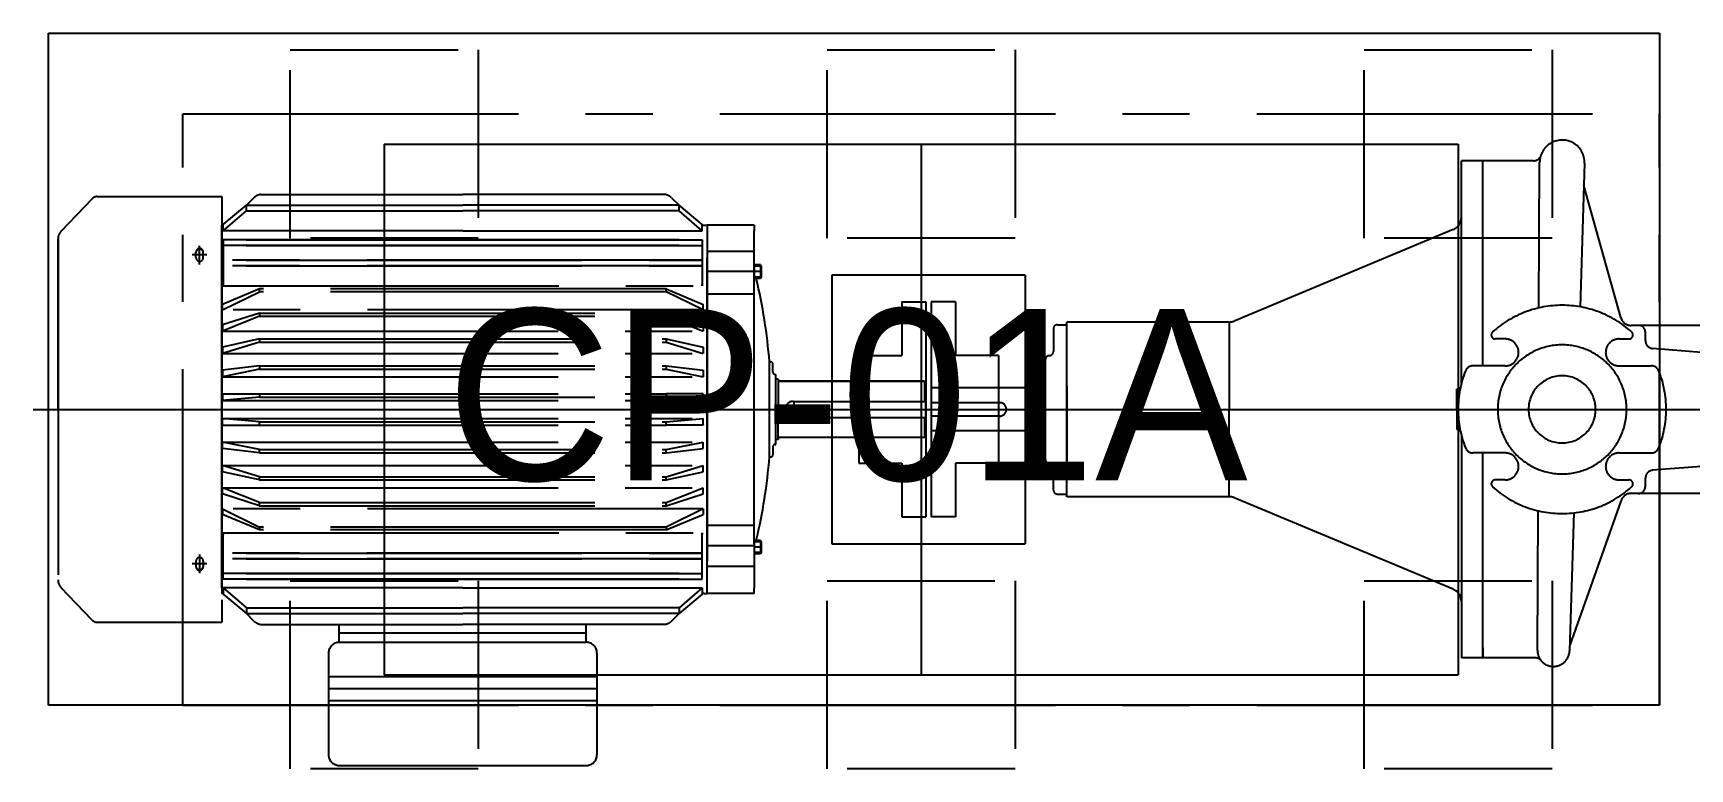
# Model space of a CAD drawing. Header units: millimetres. Extents: x 10462777 to 22643323, y 453826 to 1389191.
# Drawn here: x 11240220 to 11241454, y 622101 to 622649 of the extents above; entities that cross this region are included whole.
import ezdxf

# ---------------------------------------------------------------- set-up
doc = ezdxf.new("R2010")
doc.units = ezdxf.units.MM
doc.header["$LTSCALE"] = 200
doc.header["$MEASUREMENT"] = 0
doc.linetypes.add('CENTER', pattern=[2, 1.25, -0.25, 0.25, -0.25])
doc.layers.get('0').update_dxf_attribs({"linetype": 'CONTINUOUS'})
doc.layers.add('1', color=1, linetype='CENTER')
doc.styles.get("Standard").update_dxf_attribs({"font": 'SYMBOL'})

msp = doc.modelspace()

# ---------------------------------------------------------------- linework, layer by layer
at = {"color": 7}
for p, q in [((11240231.32522, 622648.70034), (11241431.32522, 622648.70034)), ((11240231.32522, 622148.70034), (11240231.32522, 622648.70034)), ((11241431.32522, 622648.70034), (11241431.32522, 622148.70034)), ((11241431.32522, 622148.70034), (11240231.32522, 622148.70034))]:
    msp.add_line(p, q, dxfattribs=at)
for p, q in [((11240481.32522, 622566.20034), (11241281.32522, 622566.20034)), ((11240481.32522, 622566.20034), (11240481.32522, 622171.20034)), ((11240881.32522, 622566.20034), (11240881.32522, 622171.20034)), ((11241281.32522, 622566.20034), (11241281.32522, 622171.20034)), ((11240219.78839, 622368.70034), (11241533.54587, 622368.70034)), ((11240318.74008, 622368.70034), (11241452.62831, 622368.70034)), ((11240481.32522, 622171.20034), (11241281.32522, 622171.20034))]:
    msp.add_line(p, q)
at = {"layer": '1', "ltscale": 0.5}
for p, q in [((11240411.32522, 622636.20034), (11240551.32522, 622636.20034)), ((11240411.32522, 622496.20034), (11240411.32522, 622636.20034)), ((11240551.32522, 622636.20034), (11240551.32522, 622496.20034)), ((11240811.32522, 622636.20034), (11240951.32522, 622636.20034)), ((11240811.32522, 622496.20034), (11240811.32522, 622636.20034)), ((11240951.32522, 622636.20034), (11240951.32522, 622496.20034)), ((11241211.32522, 622636.20034), (11241351.32522, 622636.20034)), ((11241211.32522, 622496.20034), (11241211.32522, 622636.20034)), ((11241351.32522, 622636.20034), (11241351.32522, 622496.20034)), ((11240551.32522, 622496.20034), (11240411.32522, 622496.20034)), ((11240951.32522, 622496.20034), (11240811.32522, 622496.20034)), ((11241351.32522, 622496.20034), (11241211.32522, 622496.20034)), ((11240411.32522, 622241.20034), (11240551.32522, 622241.20034)), ((11240411.32522, 622101.20034), (11240411.32522, 622241.20034)), ((11240551.32522, 622241.20034), (11240551.32522, 622101.20034)), ((11240811.32522, 622241.20034), (11240951.32522, 622241.20034)), ((11240811.32522, 622101.20034), (11240811.32522, 622241.20034)), ((11240951.32522, 622241.20034), (11240951.32522, 622101.20034)), ((11241211.32522, 622241.20034), (11241351.32522, 622241.20034)), ((11241211.32522, 622101.20034), (11241211.32522, 622241.20034)), ((11241351.32522, 622241.20034), (11241351.32522, 622101.20034)), ((11240551.32522, 622101.20034), (11240411.32522, 622101.20034)), ((11240951.32522, 622101.20034), (11240811.32522, 622101.20034)), ((11241351.32522, 622101.20034), (11241211.32522, 622101.20034))]:
    msp.add_line(p, q, dxfattribs=at)
at = {"layer": '1'}
for p, q in [((11240331.32522, 622588.70034), (11241431.32522, 622588.70034)), ((11240331.32522, 622148.70034), (11240331.32522, 622588.70034)), ((11241431.32522, 622148.70034), (11241431.32522, 622588.70034)), ((11240331.32522, 622148.70034), (11241431.32522, 622148.70034))]:
    msp.add_line(p, q, dxfattribs=at)
at = {"layer": '1', "color": 4}
for p, q in [((11241299.82522, 622553.70034), (11241283.82522, 622553.70034)), ((11241283.82522, 622538.70034), (11241283.82522, 622553.70034)), ((11241299.82522, 622546.20034), (11241299.82522, 622553.70034)), ((11241299.82522, 622401.12675), (11241299.82522, 622553.70034)), ((11241337.42102, 622553.70034), (11241299.82522, 622553.70034)), ((11241341.5739, 622444.2559), (11241342.07684, 622552.48929)), ((11241375.56664, 622551.92673), (11241372.27233, 622445.02482)), ((11241283.82522, 622388.22597), (11241283.82522, 622538.70034)), ((11240263.72942, 622525.50019), (11240240.53293, 622501.16496)), ((11240267.34862, 622527.05034), (11240360.32522, 622527.05034)), ((11240360.32522, 622527.05034), (11240360.32522, 622210.35034)), ((11240360.32522, 622527.05034), (11240360.32522, 622210.35034)), ((11240384.25175, 622526.2453), (11240378.63849, 622520.65705)), ((11240389.26147, 622528.70385), (11240539.82522, 622528.70385)), ((11240690.38898, 622528.70385), (11240539.82522, 622528.70385)), ((11240695.3987, 622526.2453), (11240701.01196, 622520.65705)), ((11241402.49846, 622437.04995), (11241375.05681, 622535.38251)), ((11240361.39395, 622506.20703), (11240378.63849, 622520.70984)), ((11240361.39395, 622501.56756), (11240378.63849, 622516.47127)), ((11240378.63849, 622520.70984), (11240539.85328, 622520.70984)), ((11240378.63849, 622516.47127), (11240378.63849, 622520.70984)), ((11240378.63849, 622516.47127), (11240539.85328, 622516.47127)), ((11240701.01196, 622520.70984), (11240539.79717, 622520.70984)), ((11240701.01196, 622516.47127), (11240539.79717, 622516.47127)), ((11240718.2565, 622506.20703), (11240701.01196, 622520.70984)), ((11240701.01196, 622516.47127), (11240701.01196, 622520.70984)), ((11240718.2565, 622501.56756), (11240701.01196, 622516.47127)), ((11240360.32522, 622505.70034), (11240360.32522, 622235.79612)), ((11240360.32522, 622505.70034), (11240360.32522, 622235.79612)), ((11240360.32522, 622235.79612), (11240360.32522, 622505.70034)), ((11240360.32522, 622375.70034), (11240360.32522, 622505.70034)), ((11240361.39395, 622501.56756), (11240361.39395, 622506.20703)), ((11240361.39395, 622501.56756), (11240361.39395, 622506.20703)), ((11240539.85328, 622501.56756), (11240361.39395, 622501.56756)), ((11240539.79717, 622501.56756), (11240718.2565, 622501.56756)), ((11240718.2565, 622501.56756), (11240718.2565, 622506.20703)), ((11240718.2565, 622501.56756), (11240718.2565, 622506.20703)), ((11240719.58691, 622505.70034), (11240721.82522, 622505.70034)), ((11240721.82522, 622505.70034), (11240721.82522, 622235.29612)), ((11240721.82522, 622231.70034), (11240721.82522, 622505.7003)), ((11240736.60048, 622505.7003), (11240721.82522, 622505.7003)), ((11240756.82522, 622505.7003), (11240736.60048, 622505.7003)), ((11240756.82522, 622505.7003), (11240756.82522, 622501.40034)), ((11240756.82522, 622495.50087), (11240756.82522, 622501.75667)), ((11241277.67834, 622502.56173), (11241114.61075, 622434.47248)), ((11240238.32365, 622495.64521), (11240238.32365, 622241.75548)), ((11240238.32365, 622369.32534), (11240238.32365, 622495.64521)), ((11240343.82522, 622476.6565), (11240343.82522, 622490.46074)), ((11240361.36589, 622494.98192), (11240361.36589, 622460.59409)), ((11240539.82522, 622494.98192), (11240361.36589, 622494.98192)), ((11240539.82522, 622494.98192), (11240361.36589, 622494.98192)), ((11240539.82522, 622490.74335), (11240361.36589, 622490.74335)), ((11240539.82522, 622490.74335), (11240361.36589, 622490.74335)), ((11240378.61043, 622494.98192), (11240539.82522, 622494.98192)), ((11240378.61043, 622494.98192), (11240539.82522, 622494.98192)), ((11240378.61043, 622490.74335), (11240539.82522, 622490.74335)), ((11240378.61043, 622490.74335), (11240539.82522, 622490.74335)), ((11240539.82522, 622494.98192), (11240718.28456, 622494.98192)), ((11240701.04002, 622494.98192), (11240539.82522, 622494.98192)), ((11240539.82522, 622490.74335), (11240718.28456, 622490.74335)), ((11240701.04002, 622490.74335), (11240539.82522, 622490.74335)), ((11240718.28456, 622494.98192), (11240718.28456, 622460.59409)), ((11240756.82522, 622468.70034), (11240756.82522, 622495.50087)), ((11240349.26961, 622483.70034), (11240338.38084, 622483.70034)), ((11240341.07522, 622481.70034), (11240341.07522, 622485.70034)), ((11240346.57522, 622481.70034), (11240346.57522, 622485.70034)), ((11240361.36589, 622485.74306), (11240361.36589, 622484.5594)), ((11240361.36589, 622485.74306), (11240361.36589, 622484.5594)), ((11240718.28456, 622479.82048), (11240361.36589, 622479.82048)), ((11240718.28456, 622475.58191), (11240361.36589, 622475.58191)), ((11240378.61043, 622479.82048), (11240718.28456, 622479.82048)), ((11240378.61043, 622475.58191), (11240718.28456, 622475.58191)), ((11240718.28456, 622485.74306), (11240718.28456, 622484.5594)), ((11240756.82522, 622486.23083), (11240721.80277, 622486.23083)), ((11240761.72336, 622476.23083), (11240756.82522, 622476.23083)), ((11240756.82522, 622476.23083), (11240756.82522, 622466.23083)), ((11240762.22336, 622475.23083), (11240761.72336, 622476.23083)), ((11240761.72336, 622476.23083), (11240761.72336, 622466.23083)), ((11240761.72336, 622471.23083), (11240721.80277, 622471.23083)), ((11240762.22336, 622475.23083), (11240756.82522, 622475.23083)), ((11240762.22336, 622471.23083), (11240756.82522, 622471.23083)), ((11240756.82522, 622268.70034), (11240756.82522, 622468.70034)), ((11240762.22336, 622467.23083), (11240756.82522, 622467.23083)), ((11240761.72336, 622466.23083), (11240756.82522, 622466.23083)), ((11240762.22336, 622467.23083), (11240761.72336, 622466.23083)), ((11240761.72336, 622467.23083), (11240762.22336, 622467.23083)), ((11240762.22336, 622475.23083), (11240762.22336, 622467.23083)), ((11240814.82522, 622468.70034), (11240814.82522, 622268.70034)), ((11240958.82522, 622468.70034), (11240814.82522, 622468.70034)), ((11240958.82522, 622468.70034), (11240958.82522, 622268.70034)), ((11240388.32522, 622458.37637), (11240360.82522, 622446.87947)), ((11240360.82522, 622442.72212), (11240388.32522, 622456.25923)), ((11240361.36589, 622460.59409), (11240361.36589, 622461.81206)), ((11240361.36589, 622460.6782), (11240718.28456, 622460.6782)), ((11240691.32522, 622458.37637), (11240388.32522, 622458.37637)), ((11240388.32522, 622456.25923), (11240388.32522, 622458.37637)), ((11240691.32522, 622456.25923), (11240388.32522, 622456.25923)), ((11240691.32522, 622458.37637), (11240718.82522, 622446.87947)), ((11240691.32522, 622456.25923), (11240691.32522, 622458.37637)), ((11240718.82522, 622442.72212), (11240691.32522, 622456.25923)), ((11240718.28456, 622460.59409), (11240718.28456, 622461.81206)), ((11240756.82522, 622454.56219), (11240721.79036, 622454.56219)), ((11240360.82522, 622442.72212), (11240360.82522, 622446.87947)), ((11240718.82522, 622442.72212), (11240360.82522, 622442.72212)), ((11240388.32522, 622440.39041), (11240360.82522, 622431.52599)), ((11240388.32522, 622440.39041), (11240691.32522, 622440.39041)), ((11240388.32522, 622440.39041), (11240388.32522, 622438.10674)), ((11240691.32522, 622440.39041), (11240718.82522, 622431.52599)), ((11240691.32522, 622440.39041), (11240691.32522, 622438.10674)), ((11240718.82522, 622442.72212), (11240718.82522, 622446.87947)), ((11240866.82522, 622448.70034), (11240884.82522, 622448.70034)), ((11240866.82522, 622448.70034), (11240866.82522, 622408.70034)), ((11240884.82522, 622448.70034), (11240884.82522, 622288.70034)), ((11240906.82522, 622448.70034), (11240888.82522, 622448.70034)), ((11240888.82522, 622448.70034), (11240888.82522, 622288.70034)), ((11240906.82522, 622448.70034), (11240906.82522, 622408.70034)), ((11240388.32522, 622438.10674), (11240360.82522, 622427.04162)), ((11240360.82522, 622431.52599), (11240360.82522, 622427.04162)), ((11240360.82522, 622427.04162), (11240718.82522, 622427.04162)), ((11240388.32522, 622438.10674), (11240691.32522, 622438.10674)), ((11240691.32522, 622438.10674), (11240718.82522, 622427.04162)), ((11240718.82522, 622431.52599), (11240718.82522, 622427.04162)), ((11240979.82522, 622428.70034), (11240979.82522, 622411.70034)), ((11240982.82522, 622431.70034), (11240989.82522, 622431.70034)), ((11240989.82522, 622351.10888), (11240989.82522, 622433.70034)), ((11241110.75764, 622433.70034), (11240989.82522, 622433.70034)), ((11240989.82522, 622303.70034), (11240989.82522, 622431.70034)), ((11241110.75764, 622433.70034), (11241110.62719, 622303.70034)), ((11241465.32522, 622431.20034), (11241410.20403, 622431.20034)), ((11241420.82522, 622419.97017), (11241420.82522, 622426.20034)), ((11240388.32522, 622421.17782), (11240360.82522, 622415.09754)), ((11240388.32522, 622418.76669), (11240360.82522, 622410.36289)), ((11240360.82522, 622415.09754), (11240360.82522, 622410.36289)), ((11240388.32522, 622421.17782), (11240691.32522, 622421.17782)), ((11240388.32522, 622421.17782), (11240388.32522, 622418.76669)), ((11240388.32522, 622418.76669), (11240691.32522, 622418.76669)), ((11240691.32522, 622421.17782), (11240718.82522, 622415.09754)), ((11240691.32522, 622421.17782), (11240691.32522, 622418.76669)), ((11240691.32522, 622418.76669), (11240718.82522, 622410.36289)), ((11240718.82522, 622415.09754), (11240718.82522, 622410.36289)), ((11241316.39882, 622421.12675), (11241309.04407, 622421.12675)), ((11241401.25163, 622421.12675), (11241408.60638, 622421.12675)), ((11241462.7282, 622411.09995), (11241426.2282, 622413.99995)), ((11240360.82522, 622410.36289), (11240718.82522, 622410.36289)), ((11240768.36046, 622333.36747), (11240768.36046, 622404.03318)), ((11240768.50686, 622404.03318), (11240768.36046, 622404.03318)), ((11240768.50686, 622404.03318), (11240769.30884, 622404.03318)), ((11240770.90884, 622396.39276), (11240770.90884, 622402.43318)), ((11240834.82522, 622408.70034), (11240866.82522, 622408.70034)), ((11240834.82522, 622408.70034), (11240834.82522, 622328.70034)), ((11240938.82522, 622408.70034), (11240906.82522, 622408.70034)), ((11240938.82522, 622408.70034), (11240938.82522, 622328.70034)), ((11240973.82522, 622405.70034), (11240973.82522, 622331.70034)), ((11240976.82522, 622408.70034), (11240976.82522, 622408.70034)), ((11240388.32522, 622401.06732), (11240360.82522, 622397.87523)), ((11240388.32522, 622398.56999), (11240360.82522, 622392.97131)), ((11240360.82522, 622397.87523), (11240360.82522, 622392.97131)), ((11240360.82522, 622392.97131), (11240718.82522, 622392.97131)), ((11240360.82522, 622392.97131), (11240367.82522, 622392.97131)), ((11240388.32522, 622401.06732), (11240691.32522, 622401.06732)), ((11240388.32522, 622401.06732), (11240388.32522, 622398.56999)), ((11240388.32522, 622398.56999), (11240691.32522, 622398.56999)), ((11240691.32522, 622401.06732), (11240718.82522, 622397.87523)), ((11240691.32522, 622401.06732), (11240691.32522, 622398.56999)), ((11240691.32522, 622398.56999), (11240718.82522, 622392.97131)), ((11240718.82522, 622397.87523), (11240718.82522, 622392.97131)), ((11240772.50884, 622394.79276), (11240773.13283, 622394.79276)), ((11240773.13283, 622342.60789), (11240773.13283, 622394.79276)), ((11240774.82652, 622391.20031), (11240773.13283, 622391.20031)), ((11240774.82652, 622391.20031), (11240774.82652, 622378.95758)), ((11240774.82652, 622390.70031), (11240774.82652, 622391.20031)), ((11240774.82652, 622390.70031), (11240774.82652, 622391.20031)), ((11240774.82652, 622390.70031), (11240774.82652, 622368.70033)), ((11240774.82652, 622390.70031), (11240774.82652, 622368.70033)), ((11240775.82652, 622389.70031), (11240882.99522, 622389.70034)), ((11240883.82522, 622389.70034), (11240775.82652, 622389.70031)), ((11240883.01522, 622389.70034), (11240883.82522, 622389.70034)), ((11240883.82522, 622389.70034), (11240883.82522, 622374.70034)), ((11240883.82522, 622389.70034), (11240883.82522, 622374.70034)), ((11240883.82522, 622389.70034), (11240884.82522, 622388.70034)), ((11241316.39882, 622401.12675), (11241292.38807, 622401.12675)), ((11241401.25163, 622401.12675), (11241425.26238, 622401.12675)), ((11240360.82522, 622380.40302), (11240691.32522, 622380.40302)), ((11240360.82522, 622380.15373), (11240360.82522, 622380.40302)), ((11240360.82522, 622380.15373), (11240360.82522, 622375.39435)), ((11240388.32522, 622377.86221), (11240360.82522, 622375.39435)), ((11240388.32522, 622380.40302), (11240388.32522, 622377.86221)), ((11240388.32522, 622377.86221), (11240691.32522, 622377.86221)), ((11240718.82522, 622380.40302), (11240691.32522, 622380.40302)), ((11240691.32522, 622380.40302), (11240691.32522, 622377.86221)), ((11240691.32522, 622377.86221), (11240718.82522, 622375.39435)), ((11240718.82522, 622380.15373), (11240718.82522, 622380.40302)), ((11240718.82522, 622380.15373), (11240718.82522, 622375.39435)), ((11240884.82522, 622358.49309), (11240884.82522, 622388.70034)), ((11240889.82522, 622384.70034), (11240888.82522, 622383.70034)), ((11240888.82522, 622383.70034), (11240888.82522, 622353.70034)), ((11240968.82522, 622384.70034), (11240889.82522, 622384.70034)), ((11240969.82522, 622386.20034), (11240968.82522, 622385.20034)), ((11240968.82522, 622385.20034), (11240968.82522, 622352.20034)), ((11240973.82522, 622386.20034), (11240969.82522, 622386.20034)), ((11240989.82522, 622386.29181), (11240989.82522, 622320.20034)), ((11241280.32522, 622368.70034), (11241280.32522, 622383.70034)), ((11241281.1641, 622383.70034), (11241280.32522, 622383.70034)), ((11240360.82522, 622375.39435), (11240718.82522, 622375.39435)), ((11240360.82522, 622375.39435), (11240367.82522, 622375.39435)), ((11240774.82652, 622346.70035), (11240774.82652, 622368.70033)), ((11240774.82652, 622346.70035), (11240774.82652, 622368.70033)), ((11240786.06228, 622374.70034), (11240883.82522, 622374.70034)), ((11240786.82522, 622362.70034), (11240786.82522, 622374.70034)), ((11240883.82522, 622374.70034), (11240884.82522, 622375.70034)), ((11240939.82522, 622373.70034), (11240888.82522, 622373.70034)), ((11241280.32522, 622368.70034), (11241280.32522, 622353.70034)), ((11240360.32522, 622361.70034), (11240360.32521, 622231.70034)), ((11240360.82522, 622362.00634), (11240718.82522, 622362.00629)), ((11240388.32522, 622359.53848), (11240360.82522, 622362.00634)), ((11240360.82522, 622362.00634), (11240367.82522, 622362.00634)), ((11240360.82522, 622357.24696), (11240360.82522, 622362.00634)), ((11240360.82522, 622357.24696), (11240360.82522, 622356.99767)), ((11240360.82522, 622356.99767), (11240691.32522, 622356.99763)), ((11240388.32522, 622359.53848), (11240691.32522, 622359.53844)), ((11240388.32522, 622356.99767), (11240388.32522, 622359.53848)), ((11240691.32522, 622359.53844), (11240718.82522, 622362.00629)), ((11240691.32522, 622356.99763), (11240691.32522, 622359.53844)), ((11240718.82522, 622356.99762), (11240691.32522, 622356.99763)), ((11240718.82522, 622357.24691), (11240718.82522, 622362.00629)), ((11240718.82522, 622357.24691), (11240718.82522, 622356.99762)), ((11240786.06228, 622362.70034), (11240883.82522, 622362.70034)), ((11240883.82522, 622362.70034), (11240883.82522, 622347.70034)), ((11240883.82522, 622362.70034), (11240883.82522, 622347.70034)), ((11240883.82522, 622362.70034), (11240884.82522, 622361.70034)), ((11240884.82522, 622348.70034), (11240884.82522, 622361.70034)), ((11240939.82522, 622363.70034), (11240888.82522, 622363.70034)), ((11240888.82522, 622353.70034), (11240889.82522, 622352.70034)), ((11240968.82522, 622352.70034), (11240889.82522, 622352.70034)), ((11240968.82522, 622352.20034), (11240969.82522, 622351.20034)), ((11241281.1641, 622353.70034), (11241280.32522, 622353.70034)), ((11240360.82522, 622344.42938), (11240718.82522, 622344.42934)), ((11240388.32522, 622338.8307), (11240360.82522, 622344.42938)), ((11240360.82522, 622344.42938), (11240367.82522, 622344.42938)), ((11240360.82522, 622339.52546), (11240360.82522, 622344.42938)), ((11240388.32522, 622336.33336), (11240360.82522, 622339.52546)), ((11240691.32522, 622338.83066), (11240718.82522, 622344.42934)), ((11240691.32522, 622336.33332), (11240718.82522, 622339.52541)), ((11240718.82522, 622339.52541), (11240718.82522, 622344.42934)), ((11240770.90884, 622341.00789), (11240770.90884, 622334.96747)), ((11240772.50884, 622342.60789), (11240773.13283, 622342.60789)), ((11240774.84652, 622346.20035), (11240773.13283, 622346.20035)), ((11240774.82652, 622346.70035), (11240774.82652, 622346.20035)), ((11240883.82522, 622347.70034), (11240775.82652, 622347.70034)), ((11240883.82522, 622347.70034), (11240884.82522, 622348.70034)), ((11240973.82522, 622351.20034), (11240969.82522, 622351.20034)), ((11241283.82522, 622349.17472), (11241283.82522, 622190.39453)), ((11240388.32522, 622338.8307), (11240691.32522, 622338.83066)), ((11240388.32522, 622336.33336), (11240388.32522, 622338.8307)), ((11240388.32522, 622336.33336), (11240691.32522, 622336.33332)), ((11240691.32522, 622336.33332), (11240691.32522, 622338.83066)), ((11240768.50686, 622333.36747), (11240768.36046, 622333.36747)), ((11240768.50686, 622333.36747), (11240769.30884, 622333.36747)), ((11240834.82522, 622328.70034), (11240866.82522, 622328.70034)), ((11240866.82522, 622328.70034), (11240866.82522, 622288.70034)), ((11240938.82522, 622328.70034), (11240906.82522, 622328.70034)), ((11240906.82522, 622328.70034), (11240906.82522, 622288.70034)), ((11240976.82522, 622328.70034), (11240976.82522, 622328.70034)), ((11241316.39882, 622336.27394), (11241292.38807, 622336.27394)), ((11241299.82522, 622183.70034), (11241299.82522, 622336.27394)), ((11241401.25163, 622336.27394), (11241425.26238, 622336.27394)), ((11240360.82522, 622327.0378), (11240718.82522, 622327.03775)), ((11240388.32522, 622318.634), (11240360.82522, 622327.0378)), ((11240360.82522, 622322.30315), (11240360.82522, 622327.0378)), ((11240388.32522, 622316.22287), (11240360.82522, 622322.30315)), ((11240388.32522, 622318.634), (11240691.32522, 622318.63396)), ((11240388.32522, 622316.22287), (11240388.32522, 622318.634)), ((11240388.32522, 622316.22287), (11240691.32522, 622316.22283)), ((11240691.32522, 622318.63396), (11240718.82522, 622327.03775)), ((11240691.32522, 622316.22283), (11240718.82522, 622322.3031)), ((11240691.32522, 622316.22283), (11240691.32522, 622318.63396)), ((11240718.82522, 622322.3031), (11240718.82522, 622327.03775)), ((11240979.82522, 622308.70034), (11240979.82522, 622325.70034)), ((11241316.39882, 622316.27394), (11241309.04407, 622316.27394)), ((11241401.25163, 622316.27394), (11241408.60638, 622316.27394)), ((11241420.82522, 622311.20034), (11241420.82522, 622317.43052)), ((11241462.7282, 622326.30074), (11241426.2282, 622323.40074)), ((11240360.82522, 622310.35907), (11240718.82522, 622310.35902)), ((11240388.32522, 622299.29394), (11240360.82522, 622310.35907)), ((11240360.82522, 622305.8747), (11240360.82522, 622310.35907)), ((11240388.32522, 622297.01027), (11240360.82522, 622305.8747)), ((11240691.32522, 622299.2939), (11240718.82522, 622310.35902)), ((11240691.32522, 622297.01023), (11240718.82522, 622305.87465)), ((11240718.82522, 622305.87465), (11240718.82522, 622310.35902)), ((11240982.82522, 622305.70034), (11240989.82522, 622305.70034)), ((11241110.62719, 622303.70034), (11240989.82522, 622303.70034)), ((11241277.67834, 622234.83896), (11241114.61075, 622302.92821)), ((11241465.32522, 622306.20034), (11241410.20403, 622306.20034)), ((11240360.82522, 622294.67857), (11240360.82521, 622290.52122)), ((11240388.32521, 622279.02432), (11240360.82521, 622290.52122)), ((11240718.82522, 622294.67852), (11240360.82522, 622294.67857)), ((11240360.82522, 622294.67857), (11240388.32521, 622281.14146)), ((11240388.32522, 622299.29394), (11240691.32522, 622299.2939)), ((11240388.32522, 622297.01027), (11240388.32522, 622299.29394)), ((11240388.32522, 622297.01027), (11240691.32522, 622297.01023)), ((11240718.82522, 622294.67852), (11240691.32521, 622281.14142)), ((11240691.32521, 622279.02428), (11240718.82521, 622290.52118)), ((11240691.32522, 622297.01023), (11240691.32522, 622299.2939)), ((11240718.82522, 622294.67852), (11240718.82521, 622290.52118)), ((11241340.38999, 622189.4727), (11241340.87249, 622293.30837)), ((11241367.54722, 622291.6927), (11241364.38476, 622189.06963)), ((11241402.49846, 622300.35074), (11241364.51356, 622193.24911)), ((11240691.32521, 622281.14142), (11240388.32521, 622281.14146)), ((11240388.32521, 622281.14146), (11240388.32521, 622279.02432)), ((11240691.32521, 622279.02428), (11240388.32521, 622279.02432)), ((11240691.32521, 622281.14142), (11240691.32521, 622279.02428)), ((11240756.82522, 622282.25645), (11240721.66211, 622282.25645)), ((11240866.82522, 622288.70034), (11240884.82522, 622288.70034)), ((11240906.82522, 622288.70034), (11240888.82522, 622288.70034)), ((11240361.36588, 622242.41877), (11240361.36588, 622276.8066)), ((11240361.36588, 622276.8066), (11240361.36588, 622275.58863)), ((11240361.36588, 622276.72249), (11240718.28455, 622276.72244)), ((11240718.28454, 622242.41872), (11240718.28455, 622276.80655)), ((11240718.28455, 622276.80655), (11240718.28455, 622275.58858)), ((11240756.82522, 622267.20034), (11240721.65091, 622267.20034)), ((11240761.72336, 622271.16986), (11240756.82522, 622271.16986)), ((11240756.82522, 622271.16986), (11240756.82522, 622261.16986)), ((11240762.22336, 622270.16986), (11240756.82522, 622270.16986)), ((11240756.82522, 622268.70034), (11240756.82522, 622241.89982)), ((11240762.22336, 622266.16986), (11240756.82522, 622266.16986)), ((11240761.72336, 622271.16986), (11240761.72336, 622261.16986)), ((11240762.22336, 622270.16986), (11240761.72336, 622271.16986)), ((11240762.22336, 622270.16986), (11240762.22336, 622262.16986)), ((11240814.82522, 622268.70034), (11240958.82522, 622268.70034)), ((11240349.26961, 622253.70034), (11240338.38084, 622253.70034)), ((11240341.07522, 622255.70034), (11240341.07522, 622251.70034)), ((11240343.82522, 622260.74419), (11240343.82522, 622246.93995)), ((11240346.57522, 622255.70034), (11240346.57522, 622251.70034)), ((11240718.28454, 622261.81873), (11240361.36588, 622261.81878)), ((11240718.28454, 622257.58016), (11240361.36588, 622257.58021)), ((11240378.61042, 622261.81878), (11240718.28454, 622261.81873)), ((11240378.61042, 622257.58021), (11240718.28454, 622257.58016)), ((11240762.22336, 622262.16986), (11240756.82522, 622262.16986)), ((11240761.72336, 622261.16986), (11240756.82522, 622261.16986)), ((11240761.72336, 622262.16986), (11240762.22336, 622262.16986)), ((11240762.22336, 622262.16986), (11240761.72336, 622261.16986)), ((11240361.36588, 622251.65763), (11240361.36588, 622252.84129)), ((11240361.36588, 622251.65763), (11240361.36588, 622252.84129)), ((11240539.82521, 622246.65731), (11240361.36588, 622246.65734)), ((11240539.82521, 622246.65731), (11240361.36588, 622246.65734)), ((11240539.82521, 622242.41874), (11240361.36588, 622242.41877)), ((11240539.82521, 622242.41874), (11240361.36588, 622242.41877)), ((11240378.61041, 622246.65734), (11240539.82521, 622246.65731)), ((11240378.61041, 622246.65734), (11240539.82521, 622246.65731)), ((11240378.61041, 622242.41877), (11240539.82521, 622242.41874)), ((11240378.61041, 622242.41877), (11240539.82521, 622242.41874)), ((11240539.82521, 622246.65731), (11240718.28454, 622246.65729)), ((11240701.04, 622246.65729), (11240539.82521, 622246.65731)), ((11240539.82521, 622242.41874), (11240718.28454, 622242.41872)), ((11240701.04, 622242.41872), (11240539.82521, 622242.41874)), ((11240718.28454, 622251.65758), (11240718.28454, 622252.84124)), ((11240756.82522, 622251.70034), (11240721.63937, 622251.70034)), ((11240756.82522, 622241.89982), (11240756.82522, 622235.64402)), ((11240263.72942, 622211.9005), (11240240.53293, 622236.23573)), ((11240539.85326, 622235.83311), (11240361.39393, 622235.83313)), ((11240361.39393, 622235.83313), (11240378.63847, 622220.92942)), ((11240361.39393, 622235.83313), (11240361.39393, 622231.19366)), ((11240361.39393, 622235.83313), (11240361.39393, 622231.19366)), ((11240361.39393, 622231.19366), (11240378.63847, 622216.69085)), ((11240539.79715, 622235.83311), (11240718.25648, 622235.83308)), ((11240718.25648, 622235.83308), (11240701.01194, 622220.92938)), ((11240718.25648, 622231.19362), (11240701.01194, 622216.69081)), ((11240718.25648, 622235.83308), (11240718.25648, 622231.19362)), ((11240718.25648, 622235.83308), (11240718.25648, 622231.19362)), ((11240719.5869, 622231.7003), (11240721.82521, 622231.7003)), ((11240756.82522, 622231.70034), (11240721.63598, 622231.70034)), ((11240756.82522, 622231.70034), (11240756.82522, 622235.64402)), ((11240378.63847, 622220.92942), (11240539.85326, 622220.9294)), ((11240378.63847, 622220.92942), (11240378.63847, 622216.69085)), ((11240384.25172, 622211.15538), (11240378.63847, 622216.74363)), ((11240378.63847, 622216.69085), (11240539.85326, 622216.69083)), ((11240701.01194, 622220.92938), (11240539.79715, 622220.9294)), ((11240701.01194, 622216.69081), (11240539.79715, 622216.69083)), ((11240695.39868, 622211.15534), (11240701.01194, 622216.74359)), ((11240701.01194, 622220.92938), (11240701.01194, 622216.69081)), ((11240267.34862, 622210.35034), (11240360.32522, 622210.35034)), ((11240389.26145, 622208.69684), (11240539.8252, 622208.69682)), ((11240447.82522, 622195.35914), (11240447.82522, 622208.69683)), ((11240690.38896, 622208.6968), (11240539.8252, 622208.69682)), ((11240631.82522, 622195.35914), (11240631.82522, 622208.69681)), ((11240447.82522, 622202.35914), (11240631.82522, 622202.35914)), ((11240447.82522, 622195.35914), (11240631.82522, 622195.35914)), ((11240439.82522, 622187.35914), (11240439.82522, 622111.70034)), ((11240639.82522, 622187.35914), (11240639.82522, 622111.70034)), ((11241283.82522, 622190.39453), (11241283.82522, 622183.70034)), ((11241299.82522, 622183.70034), (11241283.82522, 622183.70034)), ((11241299.82522, 622191.20034), (11241299.82522, 622183.70034)), ((11241339.19548, 622183.70034), (11241299.82522, 622183.70034)), ((11240439.82522, 622169.94652), (11240639.82522, 622169.94652)), ((11240439.82522, 622160.94652), (11240639.82522, 622160.94652)), ((11240439.82522, 622151.94652), (11240639.82522, 622151.94652)), ((11240447.82522, 622103.70034), (11240631.82522, 622103.70034))]:
    msp.add_line(p, q, dxfattribs=at)
for centre, radius, start, end in [((11241358.82522, 622552.41555), 16.74855, 358.32752102, 179.74773272), ((11241337.42102, 622559.70034), 6, 270, 330.61020708), ((11240267.34862, 622522.05034), 5, 90, 136.37239589), ((11240391.42213, 622517.96775), 10.95136, 101.37887131, 130.90056043), ((11240688.22832, 622517.96775), 10.95136, 49.09943957, 78.62112869), ((11240246.32365, 622495.64521), 8, 136.37239589, 180), ((11240360.06354, 622507.70034), 2, 277.51840363, 311.69813439), ((11240719.58691, 622507.70034), 2, 228.30186561, 270), ((11241273.82522, 622511.7896), 10, 292.66309028, 0), ((11240343.82522, 622485.70034), 2.75, 0, 180), ((11240343.82518, 622485.08965), 2.83435, 14.10606917, 165.88545569), ((11240343.82522, 622481.70034), 2.75, 180, 0), ((11240344.82523, 622368.77829), 425, 4.75830714, 13.2558693), ((11241358.82522, 622368.70034), 77.5, 48.07144462, 131.92855538), ((11240982.82522, 622428.70034), 3, 90, 180), ((11241110.75764, 622443.70034), 10, 270, 292.66309028), ((11241309.04407, 622424.12675), 3, 131.92855538, 270), ((11241410.20403, 622439.20034), 8, 195.59281091, 270), ((11241408.60638, 622424.12675), 3, 270, 48.07144462), ((11241415.82522, 622426.20034), 5, 0, 90), ((11241358.82522, 622368.70034), 48, 0, 180), ((11241316.39882, 622411.12675), 10, 270, 90), ((11241401.25163, 622411.12675), 10, 90, 270), ((11241426.82522, 622419.97017), 6, 180, 264.2894069), ((11240769.30884, 622402.43318), 1.6, 0, 90), ((11240976.82522, 622405.70034), 3, 90, 180), ((11240976.82522, 622411.70034), 3, 270, 0), ((11240772.50884, 622396.39276), 1.6, 180, 270), ((11240775.82652, 622390.70031), 1, 180, 270), ((11241358.82522, 622368.70034), 77.5, 158.30904377, 180), ((11241292.38807, 622395.12675), 6, 90, 158.30904377), ((11241358.82522, 622368.70034), 25, 0, 180), ((11241425.26238, 622395.12675), 6, 21.69095623, 90), ((11241358.82522, 622368.70034), 77.5, 0, 21.69095623), ((11241281.1641, 622385.70034), 2, 270, 347.65272502), ((11240786.06228, 622368.70034), 6, 90, 270), ((11240939.82522, 622368.70034), 5, 270, 90), ((11241358.82522, 622368.70034), 77.5, 180, 201.69095623), ((11241358.82522, 622368.70034), 48, 180, 0), ((11241358.82522, 622368.70034), 25, 180, 0), ((11241358.82522, 622368.70034), 77.5, 338.30904377, 0), ((11241281.1641, 622351.70034), 2, 12.34727499, 90), ((11240772.50884, 622341.00789), 1.6, 90, 180), ((11240775.82652, 622346.70035), 1, 90, 180), ((11241292.38807, 622342.27394), 6, 201.69095623, 270), ((11241425.26238, 622342.27394), 6, 270, 338.30904377), ((11240344.82523, 622368.6224), 425, 346.7441307, 355.24168816), ((11240769.30884, 622334.96747), 1.6, 270, 0), ((11240976.82522, 622331.70034), 3, 180, 270), ((11240976.82522, 622325.70034), 3, 0, 90), ((11241316.39882, 622326.27394), 10, 270, 90), ((11241401.25163, 622326.27394), 10, 90, 270), ((11241309.04407, 622313.27394), 3, 90, 228.07144462), ((11241408.60638, 622313.27394), 3, 311.92855538, 90), ((11241426.82522, 622317.43052), 6, 95.7105931, 180), ((11240982.82522, 622308.70034), 3, 180, 270), ((11241110.75764, 622293.70034), 10, 67.33690972, 90), ((11241358.82522, 622368.70034), 77.5, 228.07144462, 311.92855538), ((11241410.20403, 622298.20034), 8, 90, 164.40718909), ((11241415.82522, 622311.20034), 5, 270, 0), ((11240343.82522, 622255.70034), 2.75, 0, 180), ((11240246.32365, 622241.75548), 8, 180, 223.62760411), ((11240343.82522, 622251.70034), 2.75, 180, 0), ((11240343.82518, 622252.31104), 2.83435, 194.11454431, 345.89393083), ((11240360.06352, 622229.70034), 2, 48.30185817, 82.48158883), ((11240719.5869, 622229.7003), 2, 89.99999253, 131.69812682), ((11241273.82522, 622225.61109), 10, 0, 67.33690972), ((11240267.34862, 622215.35034), 5, 223.62760411, 270), ((11240391.42211, 622219.43293), 10.95136, 229.09943208, 258.62112118), ((11240688.2283, 622219.43289), 10.95136, 281.3788638, 310.90055295), ((11240447.82522, 622187.35914), 8, 90, 180), ((11240631.82522, 622187.35914), 8, 0, 90), ((11241339.19548, 622178.70034), 5, 39.09143429, 90), ((11241352.38988, 622189.41986), 12, 179.74773272, 358.32752102), ((11240447.82522, 622111.70034), 8, 180, 270), ((11240631.82522, 622111.70034), 8, 270, 0)]:
    msp.add_arc(centre, radius, start, end, dxfattribs=at)

# ---------------------------------------------------------------- texts
at = {"color": 4, "insert": (11240826.13155, 622378.7715), "char_height": 127.5, "attachment_point": 5}
msp.add_mtext('{\\fﾱﾼﾸﾲ|b0|i0|c129|p2;CP-01A}', dxfattribs=at)

doc.saveas('drawing.dxf')
